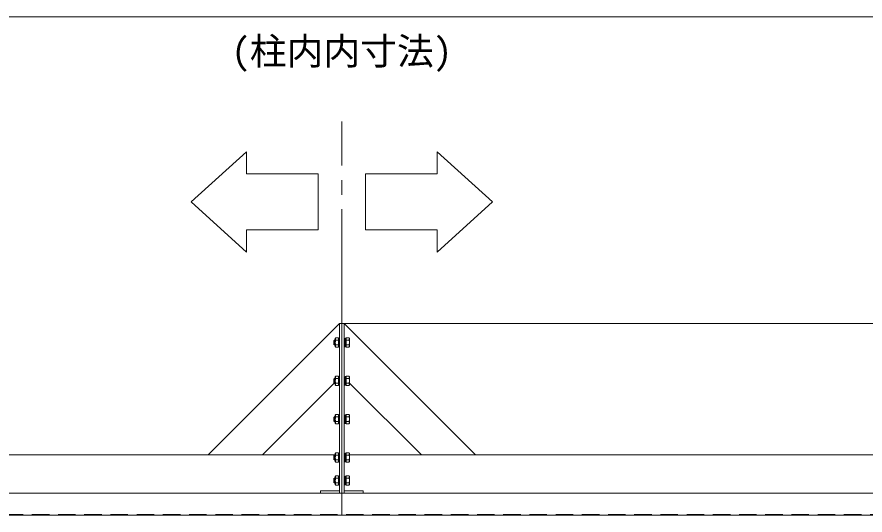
# Model space of a CAD drawing. Units: millimetres, scale not verified. Extents: x -6980 to 13145, y -14438 to 14438.
# Drawn here: x -1128 to 1086, y -6932 to -5632 of the extents above; entities that cross this region are included whole.
import ezdxf
from ezdxf.enums import TextEntityAlignment as Align

# ---------------------------------------------------------------- set-up
doc = ezdxf.new("R2010")
doc.units = ezdxf.units.MM
doc.header["$LTSCALE"] = 38
doc.linetypes.add('CHAIN2', pattern=[12, 9, -1, 1, -1])
doc.linetypes.add('DASHED1', pattern=[1.8, 1.2, -0.6])
for name, color, linetype, lineweight in [('0-6_ﾎﾞﾙﾄ類', 2, 'Continuous', 18), ('0-B_寸法', 3, 'Continuous', 18), ('1-2_通芯', 1, 'CHAIN2', 18), ('1-7_文字', 7, 'Continuous', 18), ('1-9_連結用梁36', 7, 'Continuous', 18)]:
    doc.layers.add(name, color=color, linetype=linetype, lineweight=lineweight)
doc.styles.add('ＭＳ ゴシック', font='')
doc.styles.get('ＭＳ ゴシック').set_extended_font_data('MS Gothic')

msp = doc.modelspace()

# ---------------------------------------------------------------- linework, layer by layer
at = {"layer": '0-6_ﾎﾞﾙﾄ類'}
for p, q in [((-298.9, -6475.5), (-300.9, -6477.5)), ((-300.9, -6487.5), (-300.9, -6477.5)), ((-297.5, -6476.7), (-300.1, -6476.7)), ((-298.9, -6489.5), (-298.9, -6475.5)), ((-297.5, -6475.5), (-298.9, -6475.5)), ((-297.5, -6472), (-295.88, -6470.38)), ((-297.5, -6493), (-297.5, -6472)), ((-295.88, -6476.45), (-288.5, -6476.45)), ((-268.9, -6481.7), (-271.9, -6482.5)), ((-268.9, -6482.5), (-271.9, -6483.3)), ((-261.53, -6476.45), (-268.9, -6476.45)), ((-259.9, -6472), (-261.53, -6470.38)), ((-259.9, -6493), (-259.9, -6472)), ((-298.9, -6489.5), (-300.9, -6487.5)), ((-297.5, -6488.3), (-300.1, -6488.3)), ((-297.5, -6489.5), (-298.9, -6489.5)), ((-297.5, -6493), (-295.88, -6494.62)), ((-295.88, -6488.55), (-288.5, -6488.55)), ((-261.53, -6488.55), (-268.9, -6488.55)), ((-259.9, -6493), (-261.53, -6494.62)), ((-297.5, -6572), (-295.88, -6570.38)), ((-297.5, -6593), (-297.5, -6572)), ((-259.9, -6572), (-261.53, -6570.38)), ((-259.9, -6593), (-259.9, -6572)), ((-298.9, -6575.5), (-300.9, -6577.5)), ((-300.9, -6587.5), (-300.9, -6577.5)), ((-298.9, -6589.5), (-300.9, -6587.5)), ((-297.5, -6576.7), (-300.1, -6576.7)), ((-297.5, -6588.3), (-300.1, -6588.3)), ((-298.9, -6589.5), (-298.9, -6575.5)), ((-297.5, -6575.5), (-298.9, -6575.5)), ((-297.5, -6589.5), (-298.9, -6589.5)), ((-297.5, -6593), (-295.88, -6594.62)), ((-295.88, -6576.45), (-288.5, -6576.45)), ((-295.88, -6588.55), (-288.5, -6588.55)), ((-268.9, -6581.7), (-271.9, -6582.5)), ((-268.9, -6582.5), (-271.9, -6583.3)), ((-261.53, -6576.45), (-268.9, -6576.45)), ((-261.53, -6588.55), (-268.9, -6588.55)), ((-259.9, -6593), (-261.53, -6594.62)), ((-298.9, -6675.5), (-300.9, -6677.5)), ((-300.9, -6687.5), (-300.9, -6677.5)), ((-297.5, -6676.7), (-300.1, -6676.7)), ((-298.9, -6689.5), (-298.9, -6675.5)), ((-297.5, -6675.5), (-298.9, -6675.5)), ((-297.5, -6672), (-295.88, -6670.38)), ((-297.5, -6693), (-297.5, -6672)), ((-295.88, -6676.45), (-288.5, -6676.45)), ((-268.9, -6681.7), (-271.9, -6682.5)), ((-268.9, -6682.5), (-271.9, -6683.3)), ((-261.53, -6676.45), (-268.9, -6676.45)), ((-259.9, -6672), (-261.53, -6670.38)), ((-259.9, -6693), (-259.9, -6672)), ((-298.9, -6689.5), (-300.9, -6687.5)), ((-297.5, -6688.3), (-300.1, -6688.3)), ((-297.5, -6689.5), (-298.9, -6689.5)), ((-297.5, -6693), (-295.88, -6694.62)), ((-295.88, -6688.55), (-288.5, -6688.55)), ((-261.53, -6688.55), (-268.9, -6688.55)), ((-259.9, -6693), (-261.53, -6694.62)), ((-297.5, -6772), (-295.88, -6770.38)), ((-297.5, -6793), (-297.5, -6772)), ((-259.9, -6772), (-261.53, -6770.38)), ((-259.9, -6793), (-259.9, -6772)), ((-298.9, -6775.5), (-300.9, -6777.5)), ((-300.9, -6787.5), (-300.9, -6777.5)), ((-298.9, -6789.5), (-300.9, -6787.5)), ((-297.5, -6776.7), (-300.1, -6776.7)), ((-297.5, -6788.3), (-300.1, -6788.3)), ((-298.9, -6789.5), (-298.9, -6775.5)), ((-297.5, -6775.5), (-298.9, -6775.5)), ((-297.5, -6789.5), (-298.9, -6789.5)), ((-297.5, -6793), (-295.88, -6794.62)), ((-295.88, -6776.45), (-288.5, -6776.45)), ((-295.88, -6788.55), (-288.5, -6788.55)), ((-268.9, -6781.7), (-271.9, -6782.5)), ((-268.9, -6782.5), (-271.9, -6783.3)), ((-261.53, -6776.45), (-268.9, -6776.45)), ((-261.53, -6788.55), (-268.9, -6788.55)), ((-259.9, -6793), (-261.53, -6794.62)), ((-298.9, -6835.5), (-300.9, -6837.5)), ((-300.9, -6847.5), (-300.9, -6837.5)), ((-297.5, -6836.7), (-300.1, -6836.7)), ((-298.9, -6849.5), (-298.9, -6835.5)), ((-297.5, -6835.5), (-298.9, -6835.5)), ((-297.5, -6832), (-295.88, -6830.38)), ((-297.5, -6853), (-297.5, -6832)), ((-295.88, -6836.45), (-288.5, -6836.45)), ((-261.53, -6836.45), (-268.9, -6836.45)), ((-259.9, -6832), (-261.53, -6830.38)), ((-259.9, -6853), (-259.9, -6832)), ((-298.9, -6849.5), (-300.9, -6847.5)), ((-297.5, -6848.3), (-300.1, -6848.3)), ((-297.5, -6849.5), (-298.9, -6849.5)), ((-297.5, -6853), (-295.88, -6854.62)), ((-295.88, -6848.55), (-288.5, -6848.55)), ((-268.9, -6841.7), (-271.9, -6842.5)), ((-268.9, -6842.5), (-271.9, -6843.3)), ((-261.53, -6848.55), (-268.9, -6848.55)), ((-259.9, -6853), (-261.53, -6854.62))]:
    msp.add_line(p, q, dxfattribs=at)
for points in [[(-295.88, -6470.38), (-288.5, -6470.38), (-288.5, -6494.62), (-295.88, -6494.62)], [(-261.53, -6470.38), (-268.9, -6470.38), (-268.9, -6494.62), (-261.53, -6494.62)], [(-295.88, -6570.38), (-288.5, -6570.38), (-288.5, -6594.62), (-295.88, -6594.62)], [(-261.53, -6570.38), (-268.9, -6570.38), (-268.9, -6594.62), (-261.53, -6594.62)], [(-295.88, -6670.38), (-288.5, -6670.38), (-288.5, -6694.62), (-295.88, -6694.62)], [(-261.53, -6670.38), (-268.9, -6670.38), (-268.9, -6694.62), (-261.53, -6694.62)], [(-295.88, -6770.38), (-288.5, -6770.38), (-288.5, -6794.62), (-295.88, -6794.62)], [(-261.53, -6770.38), (-268.9, -6770.38), (-268.9, -6794.62), (-261.53, -6794.62)], [(-295.88, -6830.38), (-288.5, -6830.38), (-288.5, -6854.62), (-295.88, -6854.62)], [(-261.53, -6830.38), (-268.9, -6830.38), (-268.9, -6854.62), (-261.53, -6854.62)]]:
    msp.add_lwpolyline(points, dxfattribs=at)
for points in [[(-288.5, -6493.5), (-288.5, -6471.5), (-286.2, -6471.5), (-286.2, -6493.5)], [(-271.9, -6471.5), (-271.9, -6493.5), (-274.2, -6493.5), (-274.2, -6471.5)], [(-271.9, -6471.15), (-271.9, -6493.85), (-268.9, -6493.85), (-268.9, -6471.15)], [(-288.5, -6593.5), (-288.5, -6571.5), (-286.2, -6571.5), (-286.2, -6593.5)], [(-271.9, -6571.5), (-271.9, -6593.5), (-274.2, -6593.5), (-274.2, -6571.5)], [(-271.9, -6571.15), (-271.9, -6593.85), (-268.9, -6593.85), (-268.9, -6571.15)], [(-288.5, -6693.5), (-288.5, -6671.5), (-286.2, -6671.5), (-286.2, -6693.5)], [(-271.9, -6671.5), (-271.9, -6693.5), (-274.2, -6693.5), (-274.2, -6671.5)], [(-271.9, -6671.15), (-271.9, -6693.85), (-268.9, -6693.85), (-268.9, -6671.15)], [(-288.5, -6793.5), (-288.5, -6771.5), (-286.2, -6771.5), (-286.2, -6793.5)], [(-271.9, -6771.5), (-271.9, -6793.5), (-274.2, -6793.5), (-274.2, -6771.5)], [(-271.9, -6771.15), (-271.9, -6793.85), (-268.9, -6793.85), (-268.9, -6771.15)], [(-288.5, -6853.5), (-288.5, -6831.5), (-286.2, -6831.5), (-286.2, -6853.5)], [(-271.9, -6831.5), (-271.9, -6853.5), (-274.2, -6853.5), (-274.2, -6831.5)], [(-271.9, -6831.15), (-271.9, -6853.85), (-268.9, -6853.85), (-268.9, -6831.15)]]:
    msp.add_lwpolyline(points, close=True, dxfattribs=at)
for centre, radius, start, end in [((-285.38, -6482.5), 12.12, 150, 210), ((-292.85, -6473.4), 4.28, 135, 225), ((-264.55, -6473.4), 4.28, 315, 45), ((-272.03, -6482.5), 12.12, 330, 30), ((-292.85, -6491.6), 4.28, 135, 225), ((-264.55, -6491.6), 4.28, 315, 45), ((-292.85, -6573.4), 4.28, 135, 225), ((-264.55, -6573.4), 4.28, 315, 45), ((-285.38, -6582.5), 12.12, 150, 210), ((-292.85, -6591.6), 4.28, 135, 225), ((-272.03, -6582.5), 12.12, 330, 30), ((-264.55, -6591.6), 4.28, 315, 45), ((-285.38, -6682.5), 12.12, 150, 210), ((-292.85, -6673.4), 4.28, 135, 225), ((-264.55, -6673.4), 4.28, 315, 45), ((-272.03, -6682.5), 12.12, 330, 30), ((-292.85, -6691.6), 4.28, 135, 225), ((-264.55, -6691.6), 4.28, 315, 45), ((-292.85, -6773.4), 4.28, 135, 225), ((-264.55, -6773.4), 4.28, 315, 45), ((-285.38, -6782.5), 12.12, 150, 210), ((-292.85, -6791.6), 4.28, 135, 225), ((-272.03, -6782.5), 12.12, 330, 30), ((-264.55, -6791.6), 4.28, 315, 45), ((-285.38, -6842.5), 12.12, 150, 210), ((-292.85, -6833.4), 4.28, 135, 225), ((-264.55, -6833.4), 4.28, 315, 45), ((-272.03, -6842.5), 12.12, 330, 30), ((-292.85, -6851.6), 4.28, 135, 225), ((-264.55, -6851.6), 4.28, 315, 45)]:
    msp.add_arc(centre, radius, start, end, dxfattribs=at)
at = {"layer": '0-B_寸法'}
for p, q in [((-3825.2, -5632.5), (3264.8, -5632.5)), ((-279.2, -6432.5), (4220.8, -6432.5))]:
    msp.add_line(p, q, dxfattribs=at)
at = {"layer": '1-2_通芯'}
msp.add_line((-280.2, -6932.5), (-280.2, -5904.93), dxfattribs=at)
at = {"layer": '1-7_文字'}
for points in [[(-673.38, -6115.05), (-528.95, -5984.28), (-528.95, -6042.18), (-342.3, -6042.18), (-342.3, -6188.18), (-528.95, -6188.18), (-528.95, -6246.07)], [(112.98, -6115.05), (-31.45, -5984.28), (-31.45, -6042.18), (-218.1, -6042.18), (-218.1, -6188.18), (-31.45, -6188.18), (-31.45, -6246.07)]]:
    msp.add_lwpolyline(points, close=True, dxfattribs=at)
at = {"layer": '1-9_連結用梁36', "color": 4, "linetype": 'DASHED1', "lineweight": 9}
for p in [(-3825.2, -6930.9), (3264.8, -6930.9)]:
    msp.add_line(p, (-280.2, -6930.9), dxfattribs=at)
at = {"layer": '1-9_連結用梁36'}
for points in [[(-286.2, -6573.93), (-286.2, -6432.5), (-629.15, -6775.45), (-487.73, -6775.45), (-300.35, -6588.05)], [(-274.2, -6573.93), (-274.2, -6432.5), (68.75, -6775.45), (-72.67, -6775.45), (-259.9, -6588.23)], [(-3980.2, -6875.5), (-3980.2, -6775.5), (-298.9, -6775.5)], [(-286.2, -6775.5), (-286.2, -6875.5), (-3580.2, -6875.5)], [(-274.2, -6775.5), (-274.2, -6875.5), (3019.8, -6875.5)], [(3419.8, -6875.5), (3419.8, -6775.5), (-259.9, -6775.5)], [(-3580.2, -6875.5), (-280.2, -6875.5), (-280.2, -6932.5), (-3637.2, -6932.5)], [(3019.8, -6875.5), (-280.2, -6875.5), (-280.2, -6932.5), (3076.8, -6932.5)]]:
    msp.add_lwpolyline(points, dxfattribs=at)
for points in [[(-280.2, -6875.5), (-286.2, -6875.5), (-286.2, -6432.5), (-280.2, -6432.5)], [(-280.2, -6875.5), (-274.2, -6875.5), (-274.2, -6432.5), (-280.2, -6432.5)], [(-336.2, -6875.5), (-336.2, -6869.5), (-286.2, -6869.5), (-286.2, -6875.5)], [(-224.2, -6875.5), (-224.2, -6869.5), (-274.2, -6869.5), (-274.2, -6875.5)]]:
    msp.add_lwpolyline(points, close=True, dxfattribs=at)

# ---------------------------------------------------------------- texts
at = {"layer": '0-B_寸法', "style": 'ＭＳ ゴシック'}
msp.add_text('(柱内内寸法)', height=70.38, dxfattribs=at).set_placement((-568.2, -5778.1), align=Align.BOTTOM_LEFT)

doc.saveas('drawing.dxf')
